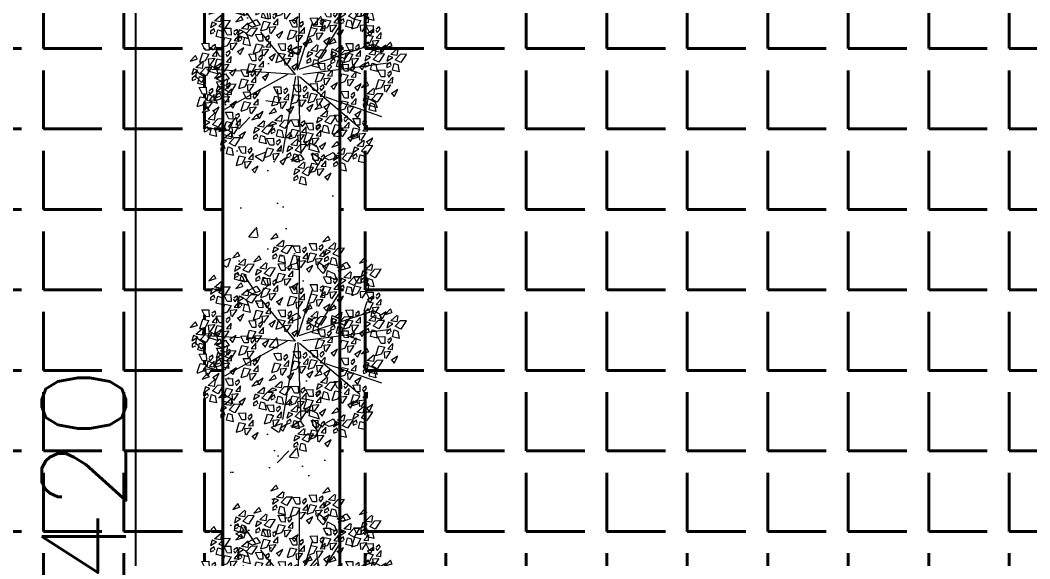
# Model space of a CAD drawing. Header units: metres. Extents: x -322116 to -321123, y -26723 to -26468.
# Drawn here: x -321654.104 to -321650.655, y -26537.044 to -26535.203 of the extents above; entities that cross this region are included whole.
import ezdxf

# ---------------------------------------------------------------- set-up
doc = ezdxf.new("R2010")
doc.units = ezdxf.units.M
doc.header["$LTSCALE"] = 7
doc.header["$MEASUREMENT"] = 0
doc.header["$PDMODE"] = 34
doc.header["$PDSIZE"] = 0.5
for name, color, linetype, lineweight in [('A-GRID-DIMS', 142, 'Continuous', 9), ('A-WALL-BLWO', 7, 'Continuous', 40), ('GREENERY', 93, 'Continuous', 40), ('L-shrub', 74, 'Continuous', 35), ('L-wall', 19, 'Continuous', 15)]:
    doc.layers.add(name, color=color, linetype=linetype, lineweight=lineweight)
doc.styles.add('EG_SIMPLEX', font='SIMPLEX.shx')
doc.dimstyles.new('ERGA-M-0200', dxfattribs={"dimscale": 1.15, "dimtxt": 0.2, "dimasz": 0.2, "dimexe": 0.1, "dimexo": 0.1, "dimgap": 0.06, "dimtad": 1, "dimdec": 1, "dimlfac": 100, "dimrnd": 5, "dimdsep": 46, "dimtxsty": 'EG_SIMPLEX', "dimblk1": 'OBLIQUE', "dimblk2": 'OBLIQUE', "dimsah": 1, "dimcen": 0.3, "dimclrd": 256, "dimclre": 256, "dimclrt": 2, "dimadec": 0, "dimazin": 0, "dimtfac": 1, "dimtdec": 1, "dimtix": 1, "dimtmove": 2, "dimatfit": 3, "dimldrblk": 'OBLIQUE', "dimfxl": 1, "dimtolj": 1, "dimtzin": 0, "dimarcsym": 0})
pattern_1 = [(0, (0, 0), (0, 0.275), [0.2, -0.075]), (90, (0, 0), (-0.275, 0), [0.2, -0.075])]

# ---------------------------------------------------------------- blocks, each defined once
blk = doc.blocks.new('_OBLIQUE')
at = {"color": 0, "linetype": 'ByBlock'}
blk.add_line((-0.5, -0.5), (0.5, 0.5), dxfattribs=at)
blk = doc.blocks.new('*D403')
at = {"layer": 'A-GRID-DIMS', "lineweight": -2, "transparency": 16777216}
for p, q in [((-321653.5999, -26534.6581), (-321653.8235, -26534.6581)), ((-321653.7085, -26538.8581), (-321653.7085, -26534.6581)), ((-321653.5999, -26538.8581), (-321653.8235, -26538.8581))]:
    blk.add_line(p, q, dxfattribs=at)
at = {"layer": 'Defpoints', "color": 0, "transparency": 16777216}
for p in [(-321653.7085, -26534.6581), (-321653.4849, -26534.6581), (-321653.4849, -26538.8581)]:
    blk.add_point(p, dxfattribs=at)
at = {"layer": 'A-GRID-DIMS', "lineweight": -2, "transparency": 16777216, "xscale": 0.115, "yscale": 0.115, "zscale": 0.115}
for p, rotation in [((-321653.7085, -26534.6581), 90), ((-321653.7085, -26538.8581), 270)]:
    blk.add_blockref('_OBLIQUE', p, dxfattribs=dict(at, rotation=rotation))
at = {"layer": 'A-GRID-DIMS', "color": 2, "transparency": 16777216, "insert": (-321653.8868, -26536.7581), "char_height": 0.2875, "attachment_point": 5, "rotation": 90, "style": 'EG_SIMPLEX'}
blk.add_mtext('\\A1;420', dxfattribs=at)
blk = doc.blocks.new('flower shrub 3')
at = {"layer": 'L-shrub', "color": 2, "lineweight": 9}
for p, q in [((-123.5, 236), (-109, 242.8)), ((-109.8, 240.6), (-114, 215.7)), ((-114, 215.7), (-130.4, 216.9)), ((-96, 214.8), (-80.2, 219.2)), ((-91.6, 189.9), (-96, 214.8)), ((-80.2, 219.2), (-80.3, 198.9)), ((71.1, 221.6), (86.9, 226)), ((75.6, 196.7), (71.1, 221.6)), ((86.9, 226), (86.9, 205.7)), ((-104.3, 171), (-104.5, 187)), ((-102.9, 185.4), (-82, 171.2)), ((-80.3, 198.9), (-91.6, 187.7)), ((21.4, 185.5), (37.3, 189.9)), ((25.9, 160.6), (21.4, 185.5)), ((37.3, 189.9), (37.2, 169.6)), ((86.9, 205.7), (75.5, 194.4)), ((-89.8, 156.8), (-104.3, 171)), ((-82, 171.2), (-89.8, 156.8)), ((37.2, 169.6), (25.8, 158.3)), ((58.3, 162), (58.1, 177.9)), ((72.8, 147.7), (58.3, 162)), ((59.8, 176.3), (80.7, 162.2)), ((80.7, 162.2), (72.8, 147.7)), ((-227, 106.5), (-211.2, 110.9)), ((-211.2, 110.9), (-211.3, 90.6)), ((42.5, 35.6), (42.3, 51.6)), ((57, 21.4), (42.5, 35.6)), ((43.9, 50), (64.8, 35.8)), ((64.8, 35.8), (57, 21.4)), ((188.1, 20.6), (195.1, 39.7)), ((195.1, 39.7), (209.5, 46.5)), ((208.7, 44.3), (204.5, 19.5)), ((184.1, 9.5), (199.9, 13.9)), ((188.5, -15.4), (184.1, 9.5)), ((204.5, 19.5), (188.1, 20.6)), ((199.9, 13.9), (199.8, -6.4)), ((199.8, -6.4), (188.5, -17.7)), ((218.7, -20.8), (218.5, -4.8)), ((233.2, -35), (218.7, -20.8)), ((220.1, -6.4), (241, -20.6)), ((241, -20.6), (233.2, -35)), ((84.7, -53.7), (100.5, -49.2)), ((100.5, -49.2), (100.4, -69.6)), ((89.1, -78.6), (84.7, -53.7)), ((100.4, -69.6), (89.1, -80.8)), ((-145.8, -128.2), (-157.1, -139.5)), ((-145.7, -107.9), (-145.8, -128.2)), ((-161.6, -157.6), (-140.7, -171.7)), ((143.4, -141.7), (159.2, -137.2)), ((147.8, -166.6), (143.4, -141.7)), ((159.2, -157.6), (147.8, -168.8)), ((159.2, -137.2), (159.2, -157.6)), ((-148.6, -186.2), (-163.1, -171.9)), ((-140.7, -171.7), (-148.6, -186.2))]:
    blk.add_line(p, q, dxfattribs=at)
at = {"layer": 'L-shrub', "color": 108, "lineweight": 9}
for p, q in [((-130.4, 216.9), (-123.5, 236)), ((-166.1, 183.2), (-150.2, 187.7)), ((-150.2, 187.7), (-150.3, 167.3)), ((-161.6, 158.3), (-166.1, 183.2)), ((-150.3, 167.3), (-161.6, 156.1)), ((-222.6, 81.6), (-227, 106.5)), ((-206, -97.5), (-206.1, -81.5)), ((-191.5, -111.7), (-206, -97.5)), ((-204.5, -83.1), (-183.6, -97.3)), ((-183.6, -97.3), (-191.5, -111.7)), ((-186.9, -150.9), (-179.9, -131.8)), ((-179.9, -131.8), (-165.5, -125)), ((-166.2, -127.1), (-170.5, -152)), ((-161.5, -112.4), (-145.7, -107.9)), ((-157.1, -137.2), (-161.5, -112.4)), ((-170.5, -152), (-186.9, -150.9)), ((-163.1, -171.9), (-163.2, -156)), ((10.1, -195.8), (26, -191.4)), ((14.6, -220.7), (10.1, -195.8)), ((26, -191.4), (25.9, -211.7)), ((25.9, -211.7), (14.5, -223))]:
    blk.add_line(p, q, dxfattribs=at)
at = {"layer": 'L-shrub', "color": 98, "lineweight": 9}
blk.add_line((-211.3, 90.6), (-222.6, 79.4), dxfattribs=at)
at = {"layer": 'L-shrub', "color": 92, "lineweight": 9}
for points in [[(-81.5, 253.1), (-74, 262.7), (-93.5, 268.4), (-80.9, 255.3)], [(49.5, 264.4), (57, 273.9), (37.6, 279.7), (50.2, 266.6)], [(-106.8, 239.4), (-107.9, 251.5), (-122.8, 248.9), (-106.8, 239.4)], [(-81.7, 236.7), (-97.2, 231.9), (-102, 247.4), (-81, 238.9)], [(-84.3, 244.8), (-59.4, 248.7), (-55.3, 232.7), (-75.6, 233.3), (-86.6, 244.9)], [(-50.4, 246.2), (-38.7, 261.6), (-30.1, 245.6), (-46.1, 237), (-50.4, 246.2)], [(13.5, 230.4), (-1.8, 218.4), (-6, 236.1), (11.8, 240.3), (13.5, 230.4)], [(46.7, 222.9), (21.5, 225.6), (21.7, 242.1), (41.2, 236.3), (48.8, 222.3)], [(130.8, 235.1), (138.4, 244.6), (118.9, 250.4), (131.5, 237.2)], [(-84.4, 211.6), (-109.5, 214.3), (-109.3, 230.8), (-89.8, 225), (-82.2, 211)], [(-80.5, 219.9), (-66.7, 228.5), (-58, 214.8), (-80.5, 217.6)], [(-48.1, 205.5), (-36.4, 221), (-27.8, 205), (-43.9, 196.4), (-48.1, 205.5)], [(-37.1, 234.5), (-41.8, 227.9), (-30.6, 225.3), (-26, 229.7), (-34.9, 234.5)], [(10.6, 212.3), (22.3, 227.8), (30.9, 211.8), (14.9, 203.2), (10.6, 212.3)], [(94.8, 201), (79.5, 189.1), (75.4, 206.8), (93.1, 211), (94.8, 201)], [(85, 215.7), (91.3, 220.9), (81.1, 226.3), (75.5, 223.2), (82.9, 216.3)], [(105.6, 221.4), (104.4, 233.5), (89.5, 230.8), (105.6, 221.4)], [(128, 193.6), (102.9, 196.3), (103, 212.7), (122.5, 207), (130.1, 192.9)], [(130.7, 218.7), (115.1, 213.8), (110.3, 229.4), (131.3, 220.8)], [(-92.8, 176.4), (-85.3, 186), (-104.8, 191.7), (-92.2, 178.6)], [(-82.1, 204.2), (-57.1, 208), (-53, 192.1), (-73.3, 192.7), (-84.3, 204.3)], [(-76.4, 204), (-81.2, 192.8), (-60.9, 192.3), (-76.4, 201.7)], [(-78.2, 179.3), (-64.4, 187.9), (-55.7, 174.2), (-78.3, 177)], [(-34.9, 193.9), (-39.6, 187.3), (-28.3, 184.7), (-23.7, 189.1), (-32.6, 193.8)], [(-19.5, 186), (-5.7, 194.7), (3, 180.9), (-19.5, 183.8)], [(5.5, 189.9), (9.7, 178.5), (23.4, 184.9), (5.5, 189.9)], [(23.9, 200.7), (19.2, 194), (30.4, 191.5), (35, 195.9), (26.1, 200.6)], [(37.8, 178.5), (36.7, 190.6), (21.8, 188), (37.8, 178.5)], [(62.9, 175.8), (47.4, 171), (42.5, 186.5), (63.6, 177.9)], [(63.1, 192.2), (70.6, 201.7), (51.1, 207.5), (63.7, 194.4)], [(146.6, 180.9), (154.2, 190.5), (134.7, 196.2), (147.3, 183.1)], [(-212.9, 151.4), (-214.1, 163.5), (-229, 160.9), (-212.9, 151.4)], [(-122.7, 167.2), (-111, 182.7), (-102.3, 166.6), (-118.4, 158), (-122.7, 167.2)], [(-92.9, 160), (-108.5, 155.2), (-113.3, 170.7), (-92.3, 162.2)], [(-74.1, 163.4), (-78.9, 152.2), (-58.6, 151.7), (-74.2, 161.1)], [(27.1, 158.2), (11.8, 146.2), (7.6, 163.9), (25.3, 168.1), (27.1, 158.2)], [(17.3, 172.8), (23.5, 178), (13.3, 183.4), (7.7, 180.4), (15.1, 173.5)], [(60.2, 150.7), (35.1, 153.4), (35.3, 169.9), (54.7, 164.1), (62.4, 150.1)], [(100.9, 161.5), (107.1, 166.7), (96.9, 172.1), (91.3, 169.1), (98.7, 162.2)], [(121.4, 167.2), (120.3, 179.3), (105.3, 176.7), (121.4, 167.2)], [(146.5, 164.5), (130.9, 159.7), (126.1, 175.2), (147.1, 166.7)], [(173.1, 148), (179.4, 153.2), (169.2, 158.6), (163.6, 155.5), (171, 148.6)], [(193.7, 153.7), (192.5, 165.8), (177.6, 163.1), (193.7, 153.7)], [(218.8, 151), (203.2, 146.2), (198.4, 161.7), (219.4, 153.1)], [(218.9, 167.4), (226.5, 176.9), (207, 182.7), (219.6, 169.6)], [(-190.5, 123.6), (-215.6, 126.4), (-215.5, 142.8), (-196, 137), (-188.4, 123)], [(-66.2, 124.3), (-54.5, 139.8), (-45.9, 123.8), (-61.9, 115.2), (-66.2, 124.3)], [(33.2, 131.1), (44.9, 146.6), (53.5, 130.5), (37.5, 121.9), (33.2, 131.1)], [(60.3, 138.8), (85.2, 142.6), (89.3, 126.7), (69, 127.3), (58, 138.8)], [(216.1, 125.9), (191, 128.6), (191.1, 145), (210.6, 139.3), (218.2, 125.2)], [(-212.5, 104.2), (-205, 113.8), (-224.5, 119.5), (-211.9, 106.4)], [(-217.6, 109.4), (-192.6, 113.3), (-188.5, 97.4), (-208.9, 97.9), (-219.9, 109.5)], [(-115.9, 92.7), (-104.2, 108.2), (-95.6, 92.2), (-111.6, 83.6), (-115.9, 92.7)], [(-100.1, 123), (-75.2, 126.8), (-71.1, 110.9), (-91.4, 111.5), (-102.4, 123)], [(-53, 112.7), (-57.6, 106), (-46.4, 103.5), (-41.8, 107.9), (-50.7, 112.6)], [(-51.1, 98.1), (-37.3, 106.7), (-28.6, 92.9), (-51.2, 95.8)], [(-7.8, 112.7), (-12.5, 106), (-1.2, 103.5), (3.4, 107.9), (-5.5, 112.6)], [(3.1, 104.8), (16.9, 113.5), (25.6, 99.7), (3.1, 102.6)], [(28.1, 108.7), (32.3, 97.3), (46, 103.7), (28.1, 108.7)], [(46.4, 119.4), (41.7, 112.8), (53, 110.2), (57.6, 114.6), (48.7, 119.4)], [(89.1, 117.7), (93.3, 106.3), (107, 112.7), (89.1, 117.7)], [(107.4, 128.5), (102.7, 121.8), (114, 119.3), (118.6, 123.7), (109.7, 128.4)], [(159.4, 110.4), (154.7, 103.8), (165.9, 101.2), (170.6, 105.6), (161.6, 110.4)], [(170.9, 107.2), (195.9, 111), (200, 95.1), (179.7, 95.7), (168.7, 107.3)], [(204.9, 108.5), (216.6, 124), (225.2, 108), (209.2, 99.4), (204.9, 108.5)], [(-170.4, 99.1), (-175.1, 92.5), (-163.9, 89.9), (-159.2, 94.3), (-168.2, 99.1)], [(-102.6, 81.1), (-107.3, 74.5), (-96.1, 71.9), (-91.5, 76.3), (-100.4, 81)], [(-92.2, 82.1), (-97, 71), (-76.7, 70.4), (-92.3, 79.9)], [(-47, 82.1), (-51.8, 71), (-31.5, 70.4), (-47.1, 79.9)], [(-26.1, 101.9), (-21.9, 90.5), (-8.2, 96.9), (-26.1, 101.9)], [(7.2, 88.9), (2.4, 77.8), (22.7, 77.2), (7.1, 86.7)], [(105.5, 67.9), (117.2, 83.4), (125.8, 67.4), (109.8, 58.8), (105.5, 67.9)], [(120.2, 79.9), (115.3, 68.7), (135.7, 68.2), (120.1, 77.6)], [(174.8, 82.3), (188.6, 90.9), (197.3, 77.1), (174.7, 80)], [(199.8, 86.1), (204, 74.7), (217.7, 81.1), (199.8, 86.1)], [(218.1, 96.9), (213.4, 90.2), (224.7, 87.7), (229.3, 92.1), (220.4, 96.8)], [(229.7, 72.4), (241.4, 87.9), (250.1, 71.9), (234, 63.3), (229.7, 72.4)], [(-121, 70.3), (-116.8, 58.9), (-103.1, 65.3), (-121, 70.3)], [(3.8, 66.6), (28.7, 70.4), (32.8, 54.5), (12.5, 55.1), (1.5, 66.6)], [(71.6, 66.6), (96.5, 70.4), (100.6, 54.5), (80.3, 55.1), (69.3, 66.6)], [(118.7, 56.3), (114, 49.6), (125.3, 47.1), (129.9, 51.5), (121, 56.2)], [(178.9, 66.3), (174.1, 55.2), (194.4, 54.6), (178.8, 64.1)], [(195.8, 71.1), (220.8, 74.9), (224.8, 59), (204.5, 59.6), (193.5, 71.2)], [(199.6, 46.2), (213.4, 54.8), (222.1, 41), (199.6, 43.9)], [(243, 60.8), (238.3, 54.1), (249.5, 51.6), (254.1, 56), (245.2, 60.7)], [(273.1, 43.3), (280.7, 52.8), (261.2, 58.6), (273.8, 45.5)], [(-102.4, 26), (-77.4, 29.8), (-73.3, 13.9), (-93.7, 14.4), (-104.6, 26)], [(7.6, 41.6), (21.4, 50.3), (30.1, 36.5), (7.6, 39.4)], [(75.4, 41.6), (89.2, 50.3), (97.9, 36.5), (75.3, 39.4)], [(100.4, 45.5), (104.6, 34.1), (118.3, 40.5), (100.4, 45.5)], [(134.9, 22.8), (146.6, 38.3), (155.2, 22.2), (139.1, 13.7), (134.9, 22.8)], [(203.7, 30.3), (198.9, 19.1), (219.2, 18.5), (203.7, 28)], [(227.4, 23.9), (233.6, 29.1), (223.4, 34.5), (217.8, 31.4), (225.2, 24.6)], [(224.6, 50), (228.8, 38.6), (242.5, 45), (224.6, 50)], [(247.9, 29.6), (246.8, 41.7), (231.8, 39.1), (247.9, 29.6)], [(11.7, 25.7), (6.9, 14.6), (27.2, 14), (11.7, 23.5)], [(67.2, -8.8), (66, 3.3), (51.1, 0.7), (67.2, -8.8)], [(79.5, 25.7), (74.7, 14.6), (95, 14), (79.4, 23.5)], [(92.4, 4.9), (100, 14.5), (80.5, 20.3), (93.1, 7.1)], [(104.8, -3.5), (118.6, 5.2), (127.2, -8.6), (104.7, -5.7)], [(129.7, 0.4), (133.9, -11), (147.7, -4.6), (129.7, 0.4)], [(168.7, 0.2), (180.5, 15.7), (189.1, -0.3), (173, -8.9), (168.7, 0.2)], [(237.2, 9.2), (221.8, -2.7), (217.7, 15), (235.4, 19.2), (237.2, 9.2)], [(270.3, 1.8), (245.2, 4.5), (245.3, 20.9), (264.8, 15.2), (272.5, 1.2)], [(-116, -34.3), (-141.1, -31.6), (-140.9, -15.2), (-121.5, -20.9), (-113.8, -34.9)], [(-75.3, -16.9), (-50.3, -13.1), (-46.2, -29), (-66.6, -28.4), (-77.5, -16.8)], [(-41.3, -15.6), (-29.6, -0.1), (-21, -16.1), (-37.1, -24.7), (-41.3, -15.6)], [(46.6, -14.4), (52.9, -9.2), (42.7, -3.9), (37.1, -6.9), (44.5, -13.8)], [(89.6, -36.6), (64.5, -33.8), (64.6, -17.4), (84.1, -23.2), (91.7, -37.2)], [(92.3, -11.5), (76.7, -16.3), (71.9, -0.7), (92.9, -9.3)], [(108.9, -19.4), (104, -30.5), (124.4, -31.1), (108.8, -21.6)], [(138.6, -26), (152.4, -17.4), (161.1, -31.2), (138.6, -28.3)], [(163.6, -22.2), (167.8, -33.6), (181.6, -27.2), (163.6, -22.2)], [(182, -11.4), (177.3, -18.1), (188.5, -20.6), (193.1, -16.2), (184.2, -11.5)], [(223.5, -26.6), (231, -17.1), (211.5, -11.3), (224.1, -24.5)], [(-124.9, -51.7), (-113.2, -36.2), (-104.6, -52.2), (-120.7, -60.8), (-124.9, -51.7)], [(-71.4, -41.8), (-57.6, -33.2), (-49, -46.9), (-71.5, -44.1)], [(-46.5, -38), (-42.3, -49.4), (-28.5, -43), (-46.5, -38)], [(-28.1, -27.2), (-32.8, -33.8), (-21.6, -36.4), (-16.9, -32), (-25.8, -27.3)], [(-18.8, -53.9), (-7, -38.4), (1.6, -54.5), (-14.5, -63.1), (-18.8, -53.9)], [(3.8, -48.5), (28.7, -44.6), (32.8, -60.6), (12.5, -60), (1.5, -48.4)], [(142.7, -41.9), (137.9, -53.1), (158.2, -53.6), (142.7, -44.2)], [(177.7, -46), (183.9, -40.8), (173.7, -35.5), (168.1, -38.5), (175.5, -45.4)], [(198.2, -40.3), (197.1, -28.2), (182.1, -30.9), (198.2, -40.3)], [(223.3, -43.1), (207.7, -47.9), (202.9, -32.3), (223.9, -40.9)], [(266.4, -67.2), (273.9, -57.7), (254.4, -51.9), (267, -65.1)], [(94.3, -65.2), (93.2, -53.1), (78.2, -55.7), (94.3, -65.2)], [(116.7, -93), (91.6, -90.2), (91.7, -73.8), (111.2, -79.6), (118.8, -93.6)], [(116.8, -90), (128.5, -74.5), (137.1, -90.6), (121.1, -99.2), (116.8, -90)], [(204.9, -69.7), (216.6, -54.2), (225.2, -70.3), (209.2, -78.8), (204.9, -69.7)], [(220.6, -86.6), (226.8, -81.4), (216.6, -76.1), (211, -79.1), (218.4, -86)], [(266.2, -83.7), (250.7, -88.5), (245.8, -72.9), (266.9, -81.5)], [(-75.1, -108), (-76.3, -95.9), (-91.2, -98.6), (-75.1, -108)], [(28.6, -104.9), (53.6, -101), (57.7, -117), (37.4, -116.4), (26.4, -104.8)], [(62.6, -103.5), (74.3, -88.1), (82.9, -104.1), (66.8, -112.7), (62.6, -103.5)], [(82.8, -91.4), (107.8, -87.5), (111.9, -103.4), (91.6, -102.9), (80.6, -91.3)], [(130, -101.7), (125.3, -108.3), (136.6, -110.9), (141.2, -106.5), (132.3, -101.7)], [(174.8, -96), (188.6, -87.3), (197.3, -101.1), (174.7, -98.2)], [(199.8, -92.1), (204, -103.5), (217.7, -97.1), (199.8, -92.1)], [(218.1, -81.3), (213.4, -88), (224.7, -90.6), (229.3, -86.2), (220.4, -81.4)], [(-63.9, -146.4), (-52.2, -130.9), (-43.6, -147), (-59.7, -155.6), (-63.9, -146.4)], [(151.2, -134.9), (158.7, -125.4), (139.2, -119.6), (151.8, -132.8)], [(148.4, -118.4), (173.3, -114.6), (177.4, -130.5), (157.1, -129.9), (146.1, -118.4)], [(178.9, -111.9), (174.1, -123), (194.4, -123.6), (178.8, -114.1)], [(-5.8, -157.6), (-1.6, -169), (12.1, -162.6), (-5.8, -157.6)], [(36.6, -145.7), (31.7, -156.9), (52.1, -157.4), (36.5, -148)], [(148.3, -176.4), (123.2, -173.7), (123.3, -157.3), (142.8, -163.1), (150.5, -177.1)], [(151, -151.4), (135.5, -156.2), (130.6, -140.6), (151.7, -149.2)], [(152.2, -143.4), (166, -134.7), (174.7, -148.5), (152.1, -145.6)]]:
    blk.add_lwpolyline(points, dxfattribs=at)
at = {"layer": 'L-shrub', "color": 108, "lineweight": 9}
for points in [[(-127.3, 233.7), (-121, 238.9), (-131.2, 244.3), (-136.8, 241.3), (-129.5, 234.4)], [(-156.6, 201), (-144.8, 216.5), (-136.2, 200.5), (-152.3, 191.9), (-156.6, 201)], [(-117.5, 219.1), (-132.8, 207.1), (-137, 224.8), (-119.3, 229), (-117.5, 219.1)], [(-190.5, 199.7), (-165.5, 203.5), (-161.4, 187.6), (-181.8, 188.2), (-192.7, 199.8)], [(-143.3, 189.4), (-148, 182.7), (-136.8, 180.2), (-132.1, 184.6), (-141, 189.3)], [(-187.8, 148.7), (-203.4, 143.9), (-208.2, 159.4), (-187.2, 150.9)], [(-187.7, 165.1), (-180.1, 174.7), (-199.6, 180.4), (-187, 167.3)], [(-182.5, 158.9), (-187.4, 147.7), (-167, 147.1), (-182.6, 156.6)], [(-186.6, 174.8), (-172.8, 183.4), (-164.2, 169.6), (-186.7, 172.5)], [(-161.7, 178.6), (-157.5, 167.2), (-143.7, 173.6), (-161.7, 178.6)], [(-156.6, 165.8), (-131.6, 169.7), (-127.5, 153.8), (-147.9, 154.3), (-158.9, 165.9)], [(-138.6, 157), (-132.3, 162.2), (-142.5, 167.6), (-148.1, 164.6), (-140.8, 157.7)], [(-118.1, 162.7), (-119.2, 174.8), (-134.1, 172.2), (-118.1, 162.7)], [(-53.2, 183.1), (-49, 171.7), (-35.3, 178.1), (-53.2, 183.1)], [(-15.4, 170.1), (-20.2, 159), (0.1, 158.4), (-15.4, 167.9)], [(-223.7, 131.1), (-239, 119.1), (-243.2, 136.9), (-225.4, 141), (-223.7, 131.1)], [(-152.8, 140.9), (-139, 149.6), (-130.3, 135.8), (-152.8, 138.7)], [(-128.8, 142.4), (-144.1, 130.4), (-148.3, 148.1), (-130.6, 152.3), (-128.8, 142.4)], [(-248.5, 70.2), (-263.8, 58.2), (-268, 75.9), (-250.3, 80.1), (-248.5, 70.2)], [(-258.3, 84.8), (-252.1, 90), (-262.2, 95.4), (-267.9, 92.4), (-260.5, 85.5)], [(-237.8, 90.5), (-238.9, 102.6), (-253.8, 100), (-237.8, 90.5)], [(37.7, 67.9), (49.4, 83.4), (58, 67.4), (42, 58.8), (37.7, 67.9)], [(-249.2, 40.8), (-237.5, 56.3), (-228.8, 40.3), (-244.9, 31.7), (-249.2, 40.8)], [(-146, 66.5), (-132.2, 75.1), (-123.5, 61.3), (-146, 64.2)], [(-283.1, 39.5), (-258.1, 43.3), (-254.1, 27.4), (-274.4, 28), (-285.4, 39.6)], [(-235.9, 29.2), (-240.6, 22.6), (-229.4, 20), (-224.8, 24.4), (-233.7, 29.1)], [(-192.8, 21.7), (-186.5, 26.9), (-196.7, 32.2), (-202.4, 29.2), (-195, 22.3)], [(-172.3, 27.3), (-173.4, 39.4), (-188.3, 36.8), (-172.3, 27.3)], [(-141.9, 50.6), (-146.7, 39.4), (-126.4, 38.9), (-141.9, 48.3)], [(-68.5, 27.3), (-56.7, 42.8), (-48.1, 26.8), (-64.2, 18.2), (-68.5, 27.3)], [(-279.3, 14.6), (-265.5, 23.2), (-256.8, 9.5), (-279.3, 12.3)], [(-254.3, 18.4), (-250.1, 7), (-236.4, 13.4), (-254.3, 18.4)], [(-183, 7), (-198.3, -4.9), (-202.5, 12.8), (-184.8, 16.9), (-183, 7)], [(-113.3, -9.2), (-128.8, -14), (-133.7, 1.5), (-112.6, -7.1)], [(-113.1, 7.2), (-105.6, 16.7), (-125.1, 22.5), (-112.5, 9.4)], [(-73.6, 4.9), (-69.4, -6.5), (-55.6, -0.1), (-73.6, 4.9)], [(-55.2, 15.7), (-59.9, 9), (-48.7, 6.5), (-44, 10.9), (-53, 15.6)], [(134.8, -1.1), (159.8, 2.7), (163.9, -13.2), (143.5, -12.6), (132.5, -1)], [(-275.2, -1.3), (-280, -12.5), (-259.7, -13), (-275.2, -3.6)], [(-231.1, -16.9), (-206.2, -13.1), (-202.1, -29), (-222.4, -28.4), (-233.4, -16.8)], [(-197.2, -15.6), (-185.5, -0.1), (-176.9, -16.1), (-192.9, -24.7), (-197.2, -15.6)], [(-227.3, -41.8), (-213.5, -33.2), (-204.8, -46.9), (-227.4, -44.1)], [(-202.3, -38), (-198.1, -49.4), (-184.4, -43), (-202.3, -38)], [(-184, -27.2), (-188.7, -33.8), (-177.4, -36.4), (-172.8, -32), (-181.7, -27.3)], [(37.7, -47.1), (49.4, -31.7), (58, -47.7), (42, -56.3), (37.7, -47.1)], [(220.6, -68.1), (195.5, -65.4), (195.6, -49), (215.1, -54.8), (222.8, -68.8)], [(-223.2, -57.7), (-228, -68.9), (-207.7, -69.4), (-223.3, -60)], [(-197.3, -77.6), (-191.1, -72.4), (-201.3, -67), (-206.9, -70.1), (-199.5, -77)], [(-176.8, -71.9), (-177.9, -59.8), (-192.8, -62.5), (-176.8, -71.9)], [(-151.7, -74.6), (-167.2, -79.5), (-172.1, -63.9), (-151, -72.5)], [(-155, -77.9), (-141.2, -69.3), (-132.6, -83), (-155.1, -80.2)], [(-130.1, -74.1), (-125.8, -85.5), (-112.1, -79.1), (-130.1, -74.1)], [(-111.7, -63.3), (-116.4, -69.9), (-105.2, -72.5), (-100.5, -68.1), (-109.4, -63.4)], [(7.6, -73.4), (21.4, -64.8), (30.1, -78.5), (7.6, -75.7)], [(32.6, -69.6), (36.8, -81), (50.5, -74.6), (32.6, -69.6)], [(51, -58.8), (46.3, -65.4), (57.5, -68), (62.1, -63.6), (53.2, -58.8)], [(73.8, -70.8), (80, -65.6), (69.8, -60.3), (64.2, -63.3), (71.6, -70.2)], [(170.9, -71), (195.9, -67.2), (200, -83.1), (179.7, -82.6), (168.7, -71)], [(241.1, -80.9), (240, -68.9), (225.1, -71.5), (241.1, -80.9)], [(-222, -114.8), (-223.1, -102.7), (-238, -105.3), (-222, -114.8)], [(-196.7, -101.1), (-189.2, -91.6), (-208.7, -85.8), (-196.1, -98.9)], [(-187.5, -92.3), (-202.8, -104.2), (-207, -86.5), (-189.3, -82.3), (-187.5, -92.3)], [(-154.4, -99.7), (-179.5, -97), (-179.3, -80.6), (-159.9, -86.3), (-152.2, -100.4)], [(-150.9, -93.8), (-155.7, -105), (-135.4, -105.5), (-151, -96.1)], [(-149.8, -91.4), (-124.9, -87.5), (-120.8, -103.4), (-141.1, -102.9), (-152.1, -91.3)], [(-232.7, -135.1), (-248, -147.1), (-252.2, -129.4), (-234.5, -125.2), (-232.7, -135.1)], [(-242.5, -120.5), (-236.2, -115.3), (-246.4, -109.9), (-252, -112.9), (-244.7, -119.8)], [(-199.6, -142.6), (-224.7, -139.9), (-224.5, -123.4), (-205, -129.2), (-197.4, -143.2)], [(-196.9, -117.5), (-212.4, -122.3), (-217.2, -106.8), (-196.2, -115.4)], [(-181.4, -137.4), (-169.7, -121.9), (-161.1, -137.9), (-177.1, -146.5), (-181.4, -137.4)], [(-0.7, -135.1), (11, -119.7), (19.6, -135.7), (3.6, -144.3), (-0.7, -135.1)], [(32.5, -129.8), (46.3, -121.2), (54.9, -134.9), (32.4, -132.1)], [(-215.3, -138.7), (-190.4, -134.9), (-186.3, -150.8), (-206.6, -150.3), (-217.6, -138.7)], [(-211.5, -163.7), (-197.7, -155), (-189, -168.8), (-211.5, -165.9)], [(-168.2, -149), (-172.9, -155.7), (-161.6, -158.2), (-157, -153.8), (-165.9, -149.1)], [(-97.9, -147.8), (-72.9, -143.9), (-68.8, -159.8), (-89.1, -159.3), (-100.1, -147.7)], [(-50.7, -158.1), (-55.4, -164.7), (-44.2, -167.3), (-39.5, -162.9), (-48.4, -158.1)], [(-207.4, -179.6), (-212.2, -190.7), (-191.9, -191.3), (-207.5, -181.8)], [(-186.5, -159.8), (-182.3, -171.2), (-168.6, -164.8), (-186.5, -159.8)], [(-142.9, -191.5), (-144, -179.4), (-159, -182), (-142.9, -191.5)], [(-117.8, -194.2), (-133.4, -199), (-138.2, -183.5), (-117.2, -192.1)], [(-94, -172.7), (-80.2, -164), (-71.6, -177.8), (-94.1, -174.9)], [(-69.1, -168.8), (-64.8, -180.2), (-51.1, -173.8), (-69.1, -168.8)], [(-50.4, -193.8), (-38.7, -178.3), (-30.1, -194.3), (-46.1, -202.9), (-50.4, -193.8)], [(-26.7, -177.3), (-31.5, -188.5), (-11.2, -189), (-26.7, -179.6)], [(31, -191.5), (29.9, -179.4), (15, -182), (31, -191.5)], [(56.1, -194.2), (40.6, -199), (35.8, -183.5), (56.8, -192.1)], [(56.3, -177.8), (63.8, -168.3), (44.3, -162.5), (56.9, -175.6)], [(91.9, -196.1), (103.6, -180.6), (112.3, -196.6), (96.2, -205.2), (91.9, -196.1)], [(115.2, -169), (99.9, -180.9), (95.7, -163.2), (113.4, -159.1), (115.2, -169)], [(156.3, -159.3), (151.5, -170.4), (171.8, -171), (156.2, -161.5)], [(176, -186.8), (183.5, -177.3), (164.1, -171.5), (176.7, -184.7)], [(-153.6, -211.9), (-169, -223.8), (-173.1, -206.1), (-155.4, -201.9), (-153.6, -211.9)], [(-163.4, -197.2), (-157.2, -192), (-167.4, -186.6), (-173, -189.7), (-165.6, -196.5)], [(-120.5, -219.3), (-145.6, -216.6), (-145.5, -200.2), (-126, -205.9), (-118.3, -219.9)], [(-89.9, -188.6), (-94.8, -199.8), (-74.4, -200.3), (-90, -190.9)], [(-77, -213.9), (-69.5, -204.4), (-88.9, -198.6), (-76.3, -211.7)], [(-84.3, -195.1), (-59.4, -191.3), (-55.3, -207.2), (-75.6, -206.7), (-86.6, -195.1)], [(-37.1, -205.4), (-41.8, -212.1), (-30.6, -214.6), (-26, -210.3), (-34.9, -205.5)], [(20.3, -211.9), (5, -223.8), (0.8, -206.1), (18.5, -201.9), (20.3, -211.9)], [(10.5, -197.2), (16.8, -192), (6.6, -186.6), (1, -189.7), (8.3, -196.5)], [(53.4, -219.3), (28.3, -216.6), (28.5, -200.2), (48, -205.9), (55.6, -219.9)], [(58, -197.4), (83, -193.6), (87.1, -209.5), (66.7, -208.9), (55.7, -197.3)], [(105.2, -207.7), (100.5, -214.3), (111.7, -216.9), (116.3, -212.5), (107.4, -207.8)], [(130.2, -206.2), (136.5, -201), (126.3, -195.6), (120.7, -198.7), (128.1, -205.6)], [(150.8, -200.5), (149.6, -188.4), (134.7, -191.1), (150.8, -200.5)], [(173.2, -228.3), (148, -225.6), (148.2, -209.2), (167.7, -214.9), (175.3, -229)], [(175.9, -203.3), (160.3, -208.1), (155.5, -192.5), (176.5, -201.1)], [(-122.8, -233.3), (-116.5, -228.1), (-126.7, -222.7), (-132.3, -225.8), (-124.9, -232.6)], [(-102.2, -227.6), (-103.4, -215.5), (-118.3, -218.1), (-102.2, -227.6)], [(-79.8, -255.4), (-105, -252.7), (-104.8, -236.3), (-85.3, -242), (-77.7, -256)], [(-77.1, -230.3), (-92.7, -235.1), (-97.5, -219.6), (-76.5, -228.2)], [(-76.4, -236), (-81.2, -247.1), (-60.9, -247.7), (-76.4, -238.2)], [(-80.5, -220.1), (-66.7, -211.4), (-58, -225.2), (-80.5, -222.3)], [(-55.5, -216.2), (-51.3, -227.6), (-37.6, -221.2), (-55.5, -216.2)], [(61.8, -222.3), (75.6, -213.7), (84.3, -227.4), (61.8, -224.6)], [(86.8, -218.5), (91, -229.9), (104.7, -223.5), (86.8, -218.5)], [(140, -220.9), (124.7, -232.8), (120.5, -215.1), (138.3, -210.9), (140, -220.9)], [(-113, -248), (-128.3, -259.9), (-132.5, -242.2), (-114.7, -238), (-113, -248)], [(65.9, -238.2), (61.1, -249.4), (81.4, -249.9), (65.9, -240.5)]]:
    blk.add_lwpolyline(points, dxfattribs=at)
at = {"layer": 'L-shrub', "color": 2, "lineweight": 9}
for points in [[(3.7, 245), (10, 250.2), (-0.2, 255.6), (-5.8, 252.5), (1.6, 245.7)], [(24.3, 250.7), (23.1, 262.8), (8.2, 260.2), (24.3, 250.7)], [(49.4, 248), (33.8, 243.2), (29, 258.7), (50, 250.1)], [(-55.5, 223.7), (-51.3, 212.3), (-37.6, 218.7), (-55.5, 223.7)], [(-23.3, 211), (1.6, 214.8), (5.7, 198.9), (-14.6, 199.5), (-25.6, 211)], [(143.8, 139.4), (118.7, 142.1), (118.8, 158.6), (138.3, 152.8), (146, 138.8)], [(-127.8, 144.8), (-123.6, 133.4), (-109.9, 139.8), (-127.8, 144.8)], [(-95.7, 134.9), (-120.8, 137.6), (-120.6, 154.1), (-101.1, 148.3), (-93.5, 134.3)], [(-21, 124.3), (-9.3, 139.8), (-0.7, 123.8), (-16.7, 115.2), (-21, 124.3)], [(-0.7, 129.8), (24.2, 133.6), (28.3, 117.7), (8, 118.2), (-3, 129.8)], [(110.7, 146.9), (95.3, 134.9), (91.2, 152.6), (108.9, 156.8), (110.7, 146.9)], [(94.2, 140.1), (105.9, 155.6), (114.5, 139.6), (98.5, 131), (94.2, 140.1)], [(146.1, 122.1), (157.9, 137.6), (166.5, 121.5), (150.4, 112.9), (146.1, 122.1)], [(182.9, 133.3), (167.6, 121.4), (163.4, 139.1), (181.2, 143.3), (182.9, 133.3)], [(-183.7, 110.8), (-171.9, 126.3), (-163.3, 110.2), (-179.4, 101.6), (-183.7, 110.8)], [(-96.3, 98.1), (-82.5, 106.7), (-73.8, 92.9), (-96.3, 95.8)], [(-54.9, 123), (-30, 126.8), (-25.9, 110.9), (-46.2, 111.5), (-57.2, 123)], [(64.1, 113.8), (77.9, 122.5), (86.6, 108.7), (64, 111.6)], [(112.2, 120.7), (137.2, 124.6), (141.3, 108.7), (120.9, 109.2), (110, 120.8)], [(-188.8, 88.4), (-184.6, 77), (-170.8, 83.4), (-188.8, 88.4)], [(68.2, 97.9), (63.4, 86.8), (83.7, 86.2), (68.1, 95.7)], [(116.1, 95.8), (129.9, 104.5), (138.5, 90.7), (116, 93.5)], [(141, 99.6), (145.2, 88.2), (159, 94.6), (141, 99.6)], [(-147, 41), (-139.5, 50.6), (-159, 56.4), (-146.4, 43.2)], [(51, 56.3), (46.3, 49.6), (57.5, 47.1), (62.1, 51.5), (53.2, 56.2)], [(32.6, 45.5), (36.8, 34.1), (50.5, 40.5), (32.6, 45.5)], [(273, 26.9), (257.4, 22.1), (252.6, 37.6), (273.6, 29)], [(-149.9, -0.5), (-175, 2.3), (-174.8, 18.7), (-155.3, 12.9), (-147.7, -1.1)], [(-138.4, -6.5), (-139.5, 5.6), (-154.3, 11.9), (-138.4, -6.5)], [(100.9, 21.5), (125.9, 25.3), (130, 9.4), (109.6, 9.9), (98.7, 21.5)], [(148.1, 11.2), (143.4, 4.5), (154.6, 2), (159.3, 6.3), (150.4, 11.1)], [(-52.7, -55.3), (-27.7, -51.4), (-23.6, -67.3), (-44, -66.8), (-54.9, -55.2)], [(119.5, -51.5), (127.1, -41.9), (107.6, -36.2), (120.2, -49.3)], [(187.5, -60.7), (172.1, -72.6), (168, -54.9), (185.7, -50.8), (187.5, -60.7)], [(-5.5, -65.6), (-10.2, -72.2), (1, -74.8), (5.7, -70.4), (-3.3, -65.6)], [(119.4, -67.9), (103.8, -72.7), (99, -57.1), (120, -65.7)], [(-95.7, -113.7), (-89.4, -108.5), (-99.6, -103.1), (-105.2, -106.2), (-97.8, -113.1)], [(11.7, -89.3), (6.9, -100.5), (27.2, -101), (11.7, -91.6)], [(230.4, -101.3), (215.1, -113.2), (210.9, -95.5), (228.6, -91.4), (230.4, -101.3)], [(-121, -112.4), (-116.8, -123.8), (-103.1, -117.4), (-121, -112.4)], [(-85.9, -128.4), (-101.2, -140.3), (-105.4, -122.6), (-87.6, -118.4), (-85.9, -128.4)], [(-52.7, -135.8), (-77.8, -133.1), (-77.7, -116.7), (-58.2, -122.4), (-50.6, -136.5)], [(57.4, -126), (61.7, -137.4), (75.4, -131), (57.4, -126)], [(86.7, -116.3), (100.5, -107.6), (109.2, -121.4), (86.6, -118.5)], [(-141.9, -132.2), (-146.7, -143.3), (-126.4, -143.9), (-141.9, -134.4)], [(12.6, -146.8), (7.9, -153.4), (19.1, -156), (23.7, -151.6), (14.8, -146.8)]]:
    blk.add_lwpolyline(points, dxfattribs=at)
at = {"layer": 'L-shrub', "color": 32, "lineweight": 9}
for points in [[(-59.4, 140), (-93.7, 220.8)], [(65.7, 157.2), (92.6, 203.7)], [(-9.9, 24.3), (-166.8, 132)], [(-2.5, 7.1), (56.3, 136.9)], [(-2.5, 7.1), (-51.6, 124.7)], [(122.1, 56.8), (200.5, 95.9)], [(9.7, 7.1), (125, 58.6)], [(14.6, 7.1), (137.2, 26.7)], [(-7.4, 4.7), (-201.1, -54.1)], [(14.6, 4.7), (156.8, -137.4)], [(-2.5, -0.2), (-181.5, -98.2)], [(-2.5, -5.1), (-51.6, -205.9)], [(7.3, -10), (132.3, -196.1)], [(55.9, -29), (171.1, -41.2)], [(-12.8, -149), (-20.2, -90.2)], [(-12.3, -147.2), (-0.1, -242.7)]]:
    blk.add_lwpolyline(points, dxfattribs=at)
at = {"layer": 'L-shrub', "color": 98, "lineweight": 9}
for points in [[(-233.5, 145.7), (-227.2, 151), (-237.4, 156.3), (-243, 153.3), (-235.6, 146.4)], [(-109.4, 155.5), (-114.1, 148.9), (-102.9, 146.3), (-98.3, 150.7), (-107.2, 155.5)], [(-148.7, 125), (-153.5, 113.9), (-133.2, 113.3), (-148.7, 122.8)], [(-215.4, 62.7), (-240.5, 65.4), (-240.3, 81.9), (-220.8, 76.1), (-213.2, 62.1)], [(-212.7, 87.8), (-228.2, 83), (-233.1, 98.5), (-212, 90)], [(-213.7, 84.5), (-200, 93.2), (-191.3, 79.4), (-213.8, 82.3)], [(-149.8, 91.4), (-124.9, 95.2), (-120.8, 79.3), (-141.1, 79.9), (-152.1, 91.5)], [(-71.3, 101.9), (-67.1, 90.5), (-53.4, 96.9), (-71.3, 101.9)], [(-209.7, 68.6), (-214.5, 57.5), (-194.2, 56.9), (-209.7, 66.3)], [(-147.2, 24.6), (-162.7, 19.8), (-167.5, 35.4), (-146.5, 26.8)], [(-98.5, 1), (-84.7, 9.7), (-76.1, -4.1), (-98.6, -1.2)], [(-149.1, -26.8), (-164.4, -38.8), (-168.6, -21.1), (-150.9, -16.9), (-149.1, -26.8)], [(-158.9, -12.2), (-152.7, -7), (-162.9, -1.6), (-168.5, -4.7), (-161.1, -11.5)], [(-94.4, -14.9), (-99.3, -26), (-78.9, -26.6), (-94.5, -17.1)], [(56.4, -29.1), (41.1, -41), (36.9, -23.3), (54.7, -19.2), (56.4, -29.1)], [(-151.5, -58.2), (-144, -48.7), (-163.5, -42.9), (-150.9, -56.1)], [(-158.9, -53), (-133.9, -49.2), (-129.8, -65.1), (-150.1, -64.5), (-161.1, -52.9)], [(-115.9, -90), (-104.2, -74.5), (-95.6, -90.6), (-111.6, -99.2), (-115.9, -90)], [(-67.3, -57.7), (-72.2, -68.9), (-51.8, -69.4), (-67.4, -60)], [(-49.9, -94.3), (-42.3, -84.8), (-61.8, -79), (-49.2, -92.2)], [(-48.8, -80.2), (-35.1, -71.5), (-26.4, -85.3), (-48.9, -82.4)], [(-23.9, -76.3), (-19.7, -87.7), (-5.9, -81.3), (-23.9, -76.3)], [(83.6, -85.5), (68.2, -97.4), (64.1, -79.7), (81.8, -75.6), (83.6, -85.5)], [(-102.6, -101.7), (-107.3, -108.3), (-96.1, -110.9), (-91.5, -106.5), (-100.4, -101.7)], [(-50, -110.7), (-65.6, -115.6), (-70.4, -100), (-49.4, -108.6)], [(-44.8, -96.1), (-49.6, -107.2), (-29.3, -107.8), (-44.8, -98.3)], [(70.6, -104.9), (75.5, -144.1)], [(182.3, -117.1), (194, -101.6), (202.6, -117.6), (186.6, -126.2), (182.3, -117.1)], [(263.5, -108.8), (238.4, -106), (238.6, -89.6), (258, -95.4), (265.7, -109.4)], [(-146, -116.3), (-132.2, -107.6), (-123.5, -121.4), (-146, -118.5)], [(75.8, -115.2), (71.1, -121.8), (82.3, -124.4), (87, -120), (78.1, -115.3)], [(111.7, -112.4), (115.9, -123.8), (129.6, -117.4), (111.7, -112.4)], [(195.5, -128.7), (190.8, -135.4), (202.1, -137.9), (206.7, -133.5), (197.8, -128.8)], [(-34.6, -136.5), (-9.7, -132.6), (-5.6, -148.5), (-25.9, -148), (-36.9, -136.4)], [(-30.8, -161.4), (-17, -152.7), (-8.3, -166.5), (-30.8, -163.7)], [(90.8, -132.2), (86, -143.3), (106.3, -143.9), (90.7, -134.4)], [(105.4, -154.3), (111.6, -149.1), (101.4, -143.7), (95.8, -146.8), (103.2, -153.7)], [(125.9, -148.6), (124.8, -136.5), (109.9, -139.2), (125.9, -148.6)], [(177.2, -139.5), (181.4, -150.9), (195.1, -144.5), (177.2, -139.5)], [(-117.6, -177.8), (-110.1, -168.3), (-129.6, -162.5), (-117, -175.6)]]:
    blk.add_lwpolyline(points, dxfattribs=at)

msp = doc.modelspace()

# ---------------------------------------------------------------- hatches: boundary and pattern name
at = {"layer": 'A-WALL-BLWO', "transparency": 33554610}
h = msp.add_hatch(dxfattribs=at)
h.set_pattern_fill('ANGLE', color=8)
h.set_pattern_definition(pattern_1)
h.paths.add_polyline_path([(-321653.4118, -26535.6475), (-321653.4185, -26535.65), (-321653.4188, -26535.6417), (-321653.4118, -26535.6366), (-321653.4118, -26535.6243), (-321653.4193, -26535.6291), (-321653.4118, -26535.6039), (-321653.4118, -26535.5792), (-321653.4251, -26535.5834), (-321653.4118, -26535.5692), (-321653.4118, -26535.544), (-321653.4279, -26535.569), (-321653.447, -26535.5593), (-321653.4289, -26535.5398), (-321653.4118, -26535.5392), (-321653.4118, -26535.478), (-321653.4223, -26535.4755), (-321653.4211, -26535.4733), (-321653.4348, -26535.4775), (-321653.4314, -26535.4878), (-321653.4468, -26535.4833), (-321653.4486, -26535.4835), (-321653.4618, -26535.5034), (-321653.4581, -26535.5113), (-321653.4819, -26535.5187), (-321653.468, -26535.5038), (-321653.4708, -26535.475), (-321653.4805, -26535.4933), (-321653.4999, -26535.4992), (-321653.4891, -26535.4653), (-321653.4642, -26535.4706), (-321653.4655, -26535.4778), (-321653.461, -26535.4791), (-321653.435, -26535.4503), (-321653.4274, -26535.4244), (-321653.4328, -26535.4135), (-321653.4165, -26535.413), (-321653.4152, -26535.4126), (-321653.4394, -26535.4009), (-321653.4398, -26535.401), (-321653.4274, -26535.3878), (-321653.4339, -26535.3682), (-321653.4399, -26535.3651), (-321653.4118, -26535.3474), (-321653.4118, -26535.3269), (-321653.4327, -26535.3264), (-321653.4327, -26535.3264), (-321653.4485, -26535.3247), (-321653.4326, -26535.307), (-321653.4377, -26535.2968), (-321653.4454, -26535.3062), (-321653.4511, -26535.2957), (-321653.4383, -26535.2866), (-321653.433, -26535.3038), (-321653.4118, -26535.3032), (-321653.4118, -26535.2957), (-321653.4156, -26535.2968), (-321653.4118, -26535.2851), (-321653.4118, -26535.2646), (-321653.4341, -26535.2594), (-321653.4287, -26535.2362), (-321653.4118, -26535.2412), (-321653.4118, -26535.2302), (-321653.425, -26535.2235), (-321653.4118, -26535.2095), (-321653.4118, -26534.7081), (-321658.1118, -26534.7081), (-321658.1118, -26537.8081), (-321657.2618, -26537.8081), (-321655.8618, -26537.8081), (-321654.8118, -26537.8081), (-321654.8118, -26538.8581), (-321653.4118, -26538.8581), (-321653.4118, -26537.4174), (-321653.4185, -26537.4199), (-321653.4188, -26537.4115), (-321653.4118, -26537.4065), (-321653.4118, -26537.3942), (-321653.4193, -26537.399), (-321653.4118, -26537.3738), (-321653.4118, -26537.3491), (-321653.4251, -26537.3532), (-321653.4118, -26537.339), (-321653.4118, -26537.3138), (-321653.4279, -26537.3389), (-321653.447, -26537.3291), (-321653.4289, -26537.3097), (-321653.4118, -26537.309), (-321653.4118, -26537.2478), (-321653.4223, -26537.2454), (-321653.4211, -26537.2432), (-321653.4348, -26537.2474), (-321653.4314, -26537.2577), (-321653.4468, -26537.2532), (-321653.4486, -26537.2534), (-321653.4618, -26537.2732), (-321653.4581, -26537.2812), (-321653.4819, -26537.2886), (-321653.468, -26537.2736), (-321653.4708, -26537.2449), (-321653.4805, -26537.2631), (-321653.4999, -26537.2691), (-321653.4891, -26537.2352), (-321653.4642, -26537.2405), (-321653.4655, -26537.2476), (-321653.461, -26537.249), (-321653.435, -26537.2201), (-321653.4274, -26537.1943), (-321653.4328, -26537.1834), (-321653.4165, -26537.1829), (-321653.4152, -26537.1825), (-321653.4394, -26537.1708), (-321653.4398, -26537.1709), (-321653.4274, -26537.1576), (-321653.4339, -26537.138), (-321653.4399, -26537.135), (-321653.4118, -26537.1173), (-321653.4118, -26537.0967), (-321653.4327, -26537.0962), (-321653.4327, -26537.0962), (-321653.4485, -26537.0945), (-321653.4326, -26537.0769), (-321653.4377, -26537.0667), (-321653.4454, -26537.0761), (-321653.4511, -26537.0655), (-321653.4383, -26537.0564), (-321653.433, -26537.0737), (-321653.4118, -26537.073), (-321653.4118, -26537.0655), (-321653.4156, -26537.0667), (-321653.4118, -26537.0549), (-321653.4118, -26537.0345), (-321653.4341, -26537.0293), (-321653.4287, -26537.0061), (-321653.4118, -26537.011), (-321653.4118, -26537.0001), (-321653.425, -26536.9934), (-321653.4118, -26536.9793), (-321653.4118, -26536.5581), (-321653.4185, -26536.5607), (-321653.4188, -26536.5523), (-321653.4118, -26536.5473), (-321653.4118, -26536.5349), (-321653.4193, -26536.5398), (-321653.4118, -26536.5145), (-321653.4118, -26536.4899), (-321653.4251, -26536.494), (-321653.4118, -26536.4798), (-321653.4118, -26536.4546), (-321653.4279, -26536.4797), (-321653.447, -26536.4699), (-321653.4289, -26536.4504), (-321653.4118, -26536.4498), (-321653.4118, -26536.3886), (-321653.4223, -26536.3861), (-321653.4211, -26536.384), (-321653.4348, -26536.3882), (-321653.4314, -26536.3985), (-321653.4468, -26536.3939), (-321653.4486, -26536.3941), (-321653.4618, -26536.414), (-321653.4581, -26536.4219), (-321653.4819, -26536.4294), (-321653.468, -26536.4144), (-321653.4708, -26536.3856), (-321653.4805, -26536.4039), (-321653.4999, -26536.4098), (-321653.4891, -26536.3759), (-321653.4642, -26536.3812), (-321653.4655, -26536.3884), (-321653.461, -26536.3897), (-321653.435, -26536.3609), (-321653.4274, -26536.335), (-321653.4328, -26536.3242), (-321653.4165, -26536.3237), (-321653.4152, -26536.3232), (-321653.4394, -26536.3115), (-321653.4398, -26536.3116), (-321653.4274, -26536.2984), (-321653.4339, -26536.2788), (-321653.4399, -26536.2758), (-321653.4118, -26536.258), (-321653.4118, -26536.2375), (-321653.4327, -26536.237), (-321653.4327, -26536.237), (-321653.4485, -26536.2353), (-321653.4326, -26536.2177), (-321653.4377, -26536.2075), (-321653.4454, -26536.2169), (-321653.4511, -26536.2063), (-321653.4383, -26536.1972), (-321653.433, -26536.2145), (-321653.4118, -26536.2138), (-321653.4118, -26536.2063), (-321653.4156, -26536.2075), (-321653.4118, -26536.1957), (-321653.4118, -26536.1753), (-321653.4341, -26536.17), (-321653.4287, -26536.1468), (-321653.4118, -26536.1518), (-321653.4118, -26536.1409), (-321653.425, -26536.1342), (-321653.4118, -26536.1201)])
h.paths.add_polyline_path([(-321656.6173, -26536.7172, -1), (-321657.1134, -26536.7172, -1)], flags=16)
h.paths.add_polyline_path([(-321653.4754, -26535.5854), (-321653.4757, -26535.577), (-321653.4635, -26535.5682), (-321653.4607, -26535.5799)], flags=16)
h.paths.add_polyline_path([(-321653.4761, -26535.5645), (-321653.4705, -26535.5455), (-321653.4557, -26535.5512)], flags=16)
h.paths.add_polyline_path([(-321653.47, -26535.3641), (-321653.4591, -26535.3637), (-321653.4583, -26535.3593), (-321653.4607, -26535.3349), (-321653.4395, -26535.3328), (-321653.4587, -26535.3616), (-321653.4591, -26535.3637), (-321653.4498, -26535.3634), (-321653.469, -26535.3933), (-321653.4882, -26535.3836)], flags=16)
h.paths.add_polyline_path([(-321653.5024, -26535.391), (-321653.5046, -26535.3925), (-321653.5038, -26535.3957), (-321653.5025, -26535.3971)], flags=16)
h.paths.add_polyline_path([(-321653.5173, -26535.3888), (-321653.5116, -26535.3698), (-321653.4968, -26535.3755), (-321653.5005, -26535.3779), (-321653.4733, -26535.3979), (-321653.478, -26535.4059), (-321653.4742, -26535.4249), (-321653.4974, -26535.4194), (-321653.4919, -26535.3963), (-321653.4753, -26535.4011), (-321653.4733, -26535.3979), (-321653.5005, -26535.3779)], flags=16)
h.paths.add_polyline_path([(-321653.4562, -26535.5951), (-321653.4508, -26535.5719), (-321653.4381, -26535.5757), (-321653.4331, -26535.6006)], flags=16)
h.paths.add_polyline_path([(-321653.4922, -26535.4335), (-321653.4684, -26535.4328), (-321653.4677, -26535.4566), (-321653.4809, -26535.4562)], flags=16)
h.paths.add_polyline_path([(-321653.4623, -26535.541), (-321653.4389, -26535.5204), (-321653.445, -26535.5133), (-321653.4239, -26535.5), (-321653.4385, -26535.5274), (-321653.4413, -26535.5444)], flags=16)
h.paths.add_polyline_path([(-321653.523, -26535.343), (-321653.5049, -26535.3236), (-321653.4992, -26535.3356)], flags=16)
h.paths.add_polyline_path([(-321653.5034, -26535.3653), (-321653.4809, -26535.3455), (-321653.4908, -26535.3485), (-321653.48, -26535.3146), (-321653.4589, -26535.3191), (-321653.4714, -26535.3426), (-321653.4785, -26535.3447), (-321653.4824, -26535.3687)], flags=16)
h.paths.add_polyline_path([(-321653.523, -26536.2537), (-321653.5049, -26536.2342), (-321653.4992, -26536.2462)], flags=16)
h.paths.add_polyline_path([(-321653.4598, -26536.0936), (-321653.4417, -26536.0742), (-321653.436, -26536.0862)], flags=16)
h.paths.add_polyline_path([(-321653.4545, -26535.4569), (-321653.4449, -26535.4452), (-321653.4474, -26535.4373), (-321653.4602, -26535.4464)], flags=16)
h.paths.add_polyline_path([(-321653.4831, -26536.1934), (-321653.4593, -26536.1927), (-321653.4586, -26536.2165), (-321653.4718, -26536.2162)], flags=16)
h.paths.add_polyline_path([(-321653.47, -26536.2747), (-321653.4591, -26536.2743), (-321653.4583, -26536.27), (-321653.4607, -26536.2456), (-321653.4395, -26536.2434), (-321653.4587, -26536.2722), (-321653.4591, -26536.2743), (-321653.4498, -26536.274), (-321653.469, -26536.304), (-321653.4882, -26536.2942)], flags=16)
h.paths.add_polyline_path([(-321653.5024, -26536.3016), (-321653.5046, -26536.3032), (-321653.5038, -26536.3064), (-321653.5025, -26536.3077)], flags=16)
h.paths.add_polyline_path([(-321653.5116, -26536.2804), (-321653.4968, -26536.2862), (-321653.5005, -26536.2886), (-321653.4733, -26536.3085), (-321653.478, -26536.3165), (-321653.4742, -26536.3355), (-321653.4974, -26536.3301), (-321653.4919, -26536.3069), (-321653.4753, -26536.3118), (-321653.4733, -26536.3085), (-321653.5005, -26536.2886), (-321653.5173, -26536.2994)], flags=16)
h.paths.add_polyline_path([(-321653.4484, -26536.1204), (-321653.4336, -26536.1261), (-321653.454, -26536.1394)], flags=16)
h.paths.add_polyline_path([(-321653.5034, -26536.276), (-321653.4809, -26536.2561), (-321653.4908, -26536.2591), (-321653.48, -26536.2252), (-321653.4589, -26536.2297), (-321653.4714, -26536.2532), (-321653.4785, -26536.2554), (-321653.4824, -26536.2794)], flags=16)
h.paths.add_polyline_path([(-321653.4536, -26536.1519), (-321653.4414, -26536.1431), (-321653.4386, -26536.1548), (-321653.4533, -26536.1603)], flags=16)
h.paths.add_polyline_path([(-321653.4402, -26536.1159), (-321653.415, -26536.0937), (-321653.4192, -26536.1193)], flags=16)
h.paths.add_polyline_path([(-321653.4831, -26535.2828), (-321653.4593, -26535.2821), (-321653.4586, -26535.3059), (-321653.4718, -26535.3056)], flags=16)
h.paths.add_polyline_path([(-321653.4922, -26536.3441), (-321653.4684, -26536.3434), (-321653.4677, -26536.3672), (-321653.4809, -26536.3669)], flags=16)
h.paths.add_polyline_path([(-321653.4533, -26535.2496), (-321653.4536, -26535.2413), (-321653.4414, -26535.2325), (-321653.4386, -26535.2441)], flags=16)
h.paths.add_polyline_path([(-321653.454, -26535.2288), (-321653.4484, -26535.2098), (-321653.4336, -26535.2155)], flags=16)
h.paths.add_polyline_path([(-321653.4474, -26536.3479), (-321653.4449, -26536.3559), (-321653.4545, -26536.3675), (-321653.4602, -26536.357)], flags=16)
h.paths.add_polyline_path([(-321653.4598, -26535.183), (-321653.4417, -26535.1635), (-321653.436, -26535.1756)], flags=16)
h.paths.add_polyline_path([(-321653.4402, -26535.2053), (-321653.415, -26535.1831), (-321653.4192, -26535.2087)], flags=16)
h.paths.add_polyline_path([(-321653.4705, -26536.4561), (-321653.4557, -26536.4619), (-321653.4761, -26536.4751)], flags=16)
h.paths.add_polyline_path([(-321653.4239, -26536.4106), (-321653.4385, -26536.4381), (-321653.4413, -26536.4551), (-321653.4623, -26536.4516), (-321653.4389, -26536.4311), (-321653.445, -26536.4239)], flags=16)
h.paths.add_polyline_path([(-321653.4757, -26536.4877), (-321653.4635, -26536.4789), (-321653.4607, -26536.4905), (-321653.4754, -26536.496)], flags=16)
h.paths.add_polyline_path([(-321653.4508, -26536.4826), (-321653.4381, -26536.4863), (-321653.4331, -26536.5112), (-321653.4562, -26536.5058)], flags=16)
h.paths.add_polyline_path([(-321653.4417, -26536.9334), (-321653.436, -26536.9454), (-321653.4598, -26536.9529)], flags=16)
h.paths.add_polyline_path([(-321653.4484, -26536.9796), (-321653.4336, -26536.9853), (-321653.454, -26536.9986)], flags=16)
h.paths.add_polyline_path([(-321653.4402, -26536.9751), (-321653.415, -26536.953), (-321653.4192, -26536.9786)], flags=16)
h.paths.add_polyline_path([(-321653.4536, -26537.0112), (-321653.4414, -26537.0024), (-321653.4386, -26537.014), (-321653.4533, -26537.0195)], flags=16)
h.paths.add_polyline_path([(-321653.4831, -26537.0527), (-321653.4593, -26537.0519), (-321653.4586, -26537.0758), (-321653.4718, -26537.0754)], flags=16)
h.paths.add_polyline_path([(-321653.5049, -26537.0934), (-321653.4992, -26537.1055), (-321653.523, -26537.1129)], flags=16)
h.paths.add_polyline_path([(-321653.48, -26537.0845), (-321653.4589, -26537.089), (-321653.4714, -26537.1125), (-321653.4785, -26537.1146), (-321653.4824, -26537.1386), (-321653.5034, -26537.1352), (-321653.4809, -26537.1153), (-321653.4908, -26537.1184)], flags=16)
h.paths.add_polyline_path([(-321653.47, -26537.134), (-321653.4591, -26537.1336), (-321653.4583, -26537.1292), (-321653.4607, -26537.1048), (-321653.4395, -26537.1027), (-321653.4587, -26537.1315), (-321653.4591, -26537.1336), (-321653.4498, -26537.1332), (-321653.469, -26537.1632), (-321653.4882, -26537.1534)], flags=16)
h.paths.add_polyline_path([(-321653.5024, -26537.1608), (-321653.5046, -26537.1624), (-321653.5038, -26537.1656), (-321653.5025, -26537.1669)], flags=16)
h.paths.add_polyline_path([(-321653.5116, -26537.1397), (-321653.4968, -26537.1454), (-321653.5005, -26537.1478), (-321653.4733, -26537.1677), (-321653.478, -26537.1757), (-321653.4742, -26537.1947), (-321653.4974, -26537.1893), (-321653.4919, -26537.1661), (-321653.4753, -26537.171), (-321653.4733, -26537.1677), (-321653.5005, -26537.1478), (-321653.5173, -26537.1587)], flags=16)
h.paths.add_polyline_path([(-321653.4922, -26537.2034), (-321653.4684, -26537.2026), (-321653.4677, -26537.2264), (-321653.4809, -26537.2261)], flags=16)
h.paths.add_polyline_path([(-321653.4474, -26537.2071), (-321653.4449, -26537.2151), (-321653.4545, -26537.2268), (-321653.4602, -26537.2162)], flags=16)
h.paths.add_polyline_path([(-321653.445, -26537.2831), (-321653.4239, -26537.2698), (-321653.4385, -26537.2973), (-321653.4413, -26537.3143), (-321653.4623, -26537.3109), (-321653.4389, -26537.2903)], flags=16)
h.paths.add_polyline_path([(-321653.4705, -26537.3153), (-321653.4557, -26537.3211), (-321653.4761, -26537.3344)], flags=16)
h.paths.add_polyline_path([(-321653.4635, -26537.3381), (-321653.4607, -26537.3497), (-321653.4754, -26537.3552), (-321653.4757, -26537.3469)], flags=16)
h.paths.add_polyline_path([(-321653.4508, -26537.3418), (-321653.4381, -26537.3455), (-321653.4331, -26537.3704), (-321653.4562, -26537.365)], flags=16)
h.paths.add_polyline_path([(-321655.3537, -26538.2627), (-321655.3537, -26537.6535), (-321655.7849, -26537.6535), (-321655.7849, -26538.2627)], flags=25)
h.paths.add_polyline_path([(-321658.5664, -26537.635), (-321657.9572, -26537.635), (-321657.9572, -26537.2037), (-321658.5664, -26537.2037)], flags=9)
h.paths.add_polyline_path([(-321657.438, -26536.6473), (-321657.438, -26535.819), (-321657.8693, -26535.819), (-321657.8693, -26536.6473)], flags=24)
h.paths.add_polyline_path([(-321653.6711, -26537.1996), (-321653.6711, -26536.3166), (-321654.1024, -26536.3166), (-321654.1024, -26537.1996)], flags=24)
h.paths.add_polyline_path([(-321656.572, -26535.7451), (-321655.0951, -26535.7476), (-321655.094, -26535.1072), (-321656.5709, -26535.1047)], flags=24)
h.paths.add_polyline_path([(-321656.4978, -26536.6437), (-321654.0065, -26536.6437), (-321654.0065, -26536.2027), (-321656.4978, -26536.2027)], flags=24)
h.paths.add_polyline_path([(-321656.4978, -26537.2317), (-321654.304, -26537.2317), (-321654.304, -26536.7907), (-321656.4978, -26536.7907)], flags=24)
h = msp.add_hatch(dxfattribs=at)
h.set_pattern_fill('ANGLE', color=8)
h.set_pattern_definition(pattern_1)
h.paths.add_polyline_path([(-321648.4118, -26534.7081), (-321653.0118, -26534.7081), (-321653.0118, -26538.5081), (-321652.2118, -26538.5081), (-321651.9118, -26538.5081), (-321651.9118, -26538.8081), (-321651.9118, -26538.8581), (-321648.4118, -26538.8581), (-321648.4118, -26538.8081), (-321648.4118, -26538.8081), (-321648.4118, -26537.8081)])
at = {"layer": 'GREENERY', "lineweight": 9}
h = msp.add_hatch(dxfattribs=at)
h.set_pattern_fill('AR-CONC', color=256, scale=0.05)
h.set_pattern_definition([(50, (0, 0), (0.3586300913, -0.0313760675), [0.0375, -0.4125]), (355, (0, 0), (-0.0693756668, 0.37609606685), [0.03, -0.33]), (100.45144446, (0.0299, -0.0026), (0.28925442336, 0.3447199955), [0.031870096, -0.350571056]), (46.1842, (0, 0.1), (0.53362066534, -0.0827596404), [0.05625, -0.61875]), (96.63563549, (0.04447, 0.0931), (0.4673309728, 0.4870593004), [0.047805171, -0.52585688]), (351.18416399, (0, 0.1), (0.4673309725, 0.4870593001), [0.045, -0.4950000005]), (21, (0.05, 0.075), (0.29845352606, -0.20130944533), [0.0375, -0.4125]), (326, (0.05, 0.075), (0.12165766596, 0.36257502252), [0.03, -0.33]), (71.45144474, (0.07487, 0.05822), (0.42011118836, 0.1612655764), [0.031870095, -0.350571056]), (37.5, (0, 0), (0.00607992766, 0.166446926916), [0, -0.326, 0, -0.335, 0, -0.33125]), (7.5, (0, 0), (0.13153476872, 0.19720585594), [0, -0.191, 0, -0.3185, 0, -0.12625]), (327.5, (-0.1115, 0), (0.266911218086, -0.011277435867), [0, -0.125, 0, -0.39, 0, -0.5175]), (317.5, (-0.1615, 0), (0.29159308467, 0.05005249117), [0, -0.1625, 0, -0.259, 0, -0.3675])])
h.paths.add_polyline_path([(-321652.2118, -26538.5081), (-321653.0118, -26538.5081), (-321653.0118, -26534.7081), (-321653.4118, -26534.7081), (-321653.4118, -26538.8581), (-321652.2118, -26538.8581), (-321652.2118, -26538.8081)])

# ---------------------------------------------------------------- linework, layer by layer
at = {"layer": 'A-WALL-BLWO'}
for p, q in [((-321653.4118, -26538.8581), (-321653.4118, -26534.6581)), ((-321653.0118, -26538.5081), (-321653.0118, -26534.6581))]:
    msp.add_line(p, q, dxfattribs=at)

# ---------------------------------------------------------------- block references
at = {"layer": 'L-wall', "lineweight": 9, "xscale": 0.0013085398081916, "yscale": 0.0013085398081916, "zscale": 0.0013085398081916, "rotation": 63.52334551742873}
for p in [(-321653.1541, -26535.3902, 0.0039), (-321653.1541, -26536.3008, 0.0039), (-321653.1541, -26537.16, 0.0039)]:
    msp.add_blockref('flower shrub 3', p, dxfattribs=at)

# ---------------------------------------------------------------- dimensions: what is measured, and where the dimension line sits
at = {"layer": 'A-GRID-DIMS'}
dim = msp.add_linear_dim(base=(-321653.7085, -26534.6581), p1=(-321653.4849, -26538.8581), p2=(-321653.4849, -26534.6581), angle=90, dimstyle='ERGA-M-0200', override={"dimtxt": 0.25, "dimasz": 0.1, "dimgap": 0.03, "dimfxl": 100}, dxfattribs=at)
dim.commit()
dim.dimension.update_dxf_attribs({"geometry": '*D403', "text_midpoint": (-321653.8868, -26536.7581)})

doc.saveas('drawing.dxf')
